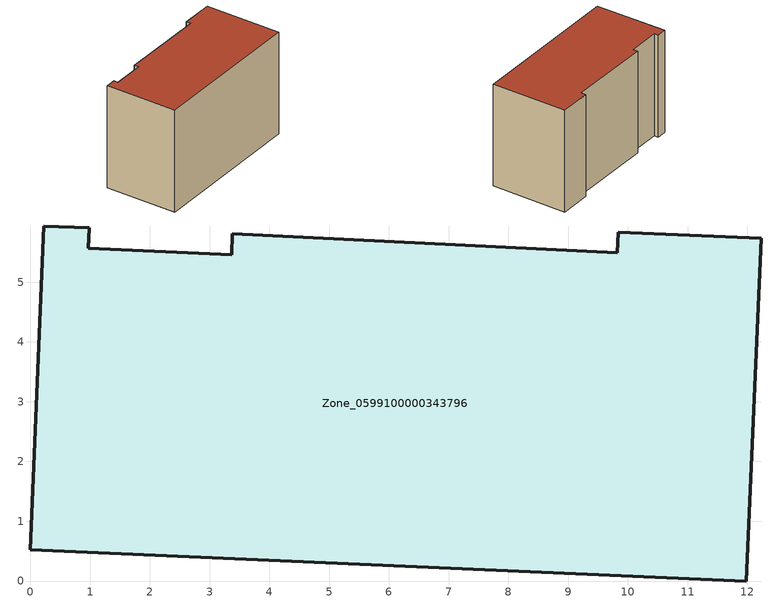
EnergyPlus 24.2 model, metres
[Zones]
Zone_0599100000343796
 floor ground (C_G): 12.23,5.74 11.98,0 0,0.53 0.22,5.94 0.99,5.91 0.97,5.57 3.37,5.46 3.38,5.81 9.82,5.49 9.84,5.84 z1.36
 wall outside (C_F): 3.37,5.46 0.97,5.57 0.99,5.91 0.22,5.94 0,0.53 11.98,0 12.23,5.74 9.84,5.84 9.82,5.49 3.38,5.81 3.37,5.46 z1.36:9.21
 roof outside (C_R): 11.98,0 12.23,5.74 9.84,5.84 9.82,5.49 3.38,5.81 3.37,5.46 0.97,5.57 0.99,5.91 0.22,5.94 0,0.53 z9.21
[BUILDING]
Pand.0599100000343796: North Axis=0; Terrain=City; Loads Convergence Tolerance Value=0.04; Temperature Convergence Tolerance Value=0.4; Solar Distribution=FullExterior; Maximum Number of Warmup Days=25; Minimum Number of Warmup Days=1
[Site:Location]
Rotterdam.The.Hague.AP_ZH_NLD Design_Conditions: Latitude=51.96; Longitude=4.45; Time Zone=1; Elevation=-4.5
[SITE:GROUNDTEMPERATURE:BUILDINGSURFACE]
18, 18, 18, 18, 18, 18, 18, 18, 18, 18, 18, 18
[MATERIAL] Thermal Absorptance=0.9; Solar Absorptance=0.7; Visible Absorptance=0.7
Name | Roughness | Thickness | Conductivity | Density | Specific Heat
G.TI.1992-2005 | MediumSmooth | 0.15 | 0.06 | 540 | 1210
F.TI.1992-2005 | Rough | 0.3 | 0.12 | 1920 | 840
R.TI.1992-2005 | MediumRough | 0.2 | 0.08 | 1500 | 1000
[CONSTRUCTION]
C_G: G.TI.1992-2005
C_F: F.TI.1992-2005
C_R: R.TI.1992-2005
[ZONE]
Zone_0599100000343796: Type=1; Multiplier=1; Ceiling Height=Autocalculate; Volume=Autocalculate; Floor Area=autocalculate; Part of Total Floor Area=Yes
[ZONEINFILTRATION:DESIGNFLOWRATE]
Infil_Zone_0599100000343796: Zone or ZoneList or Space or SpaceList=Zone_0599100000343796; Schedule=AlwaysOn; Design Flow Rate Calculation Method=Flow/Area; Flow Rate per Floor Area=0.0015; Constant Term Coefficient=1; Temperature Term Coefficient=0; Velocity Term Coefficient=0; Velocity Squared Term Coefficient=0
[HVACTEMPLATE:ZONE:IDEALLOADSAIRSYSTEM]
Zone_0599100000343796: Maximum Heating Supply Air Temperature=50; Minimum Cooling Supply Air Temperature=13; Maximum Heating Supply Air Humidity Ratio=0.0156; Minimum Cooling Supply Air Humidity Ratio=0.0077; Heating Limit=NoLimit; Cooling Limit=NoLimit; Dehumidification Control Type=ConstantSensibleHeatRatio; Cooling Sensible Heat Ratio=0.7; Dehumidification Setpoint=60; Humidification Control Type=None; Humidification Setpoint=30; Outdoor Air Method=None; Outdoor Air Flow Rate per Person=0.00944; Outdoor Air Flow Rate per Zone Floor Area=0; Outdoor Air Flow Rate per Zone=0; Demand Controlled Ventilation Type=None; Outdoor Air Economizer Type=NoEconomizer; Heat Recovery Type=None; Sensible Heat Recovery Effectiveness=0.7; Latent Heat Recovery Effectiveness=0.65
[ZONECONTROL:THERMOSTAT]
ThermostatControl_Zone_0599100000343796: Zone or ZoneList=Zone_0599100000343796; Control Type Schedule=DualSetpointControlType; Control 1=Thermostat_Zone_0599100000343796; Temperature Difference Between Cutout And Setpoint=0
[THERMOSTATSETPOINT:DUALSETPOINT]
Thermostat_Zone_0599100000343796: Heating Setpoint Temperature Schedule=HeatingSetpoint_Zone_0599100000343796; Cooling Setpoint Temperature Schedule=CoolingSetpoint_Zone_0599100000343796
[SCHEDULE:COMPACT]
HeatingSetpoint_Zone_0599100000343796: Through: 12/31, For: AllDays, Until: 24:00, 21
CoolingSetpoint_Zone_0599100000343796: Through: 12/31, For: AllDays, Until: 24:00, 24
DualSetpointControlType: Through: 12/31, For: AllDays, Until: 24:00, 4
AlwaysOn: Through: 12/31, For: AllDays, Until: 24:00, 1
